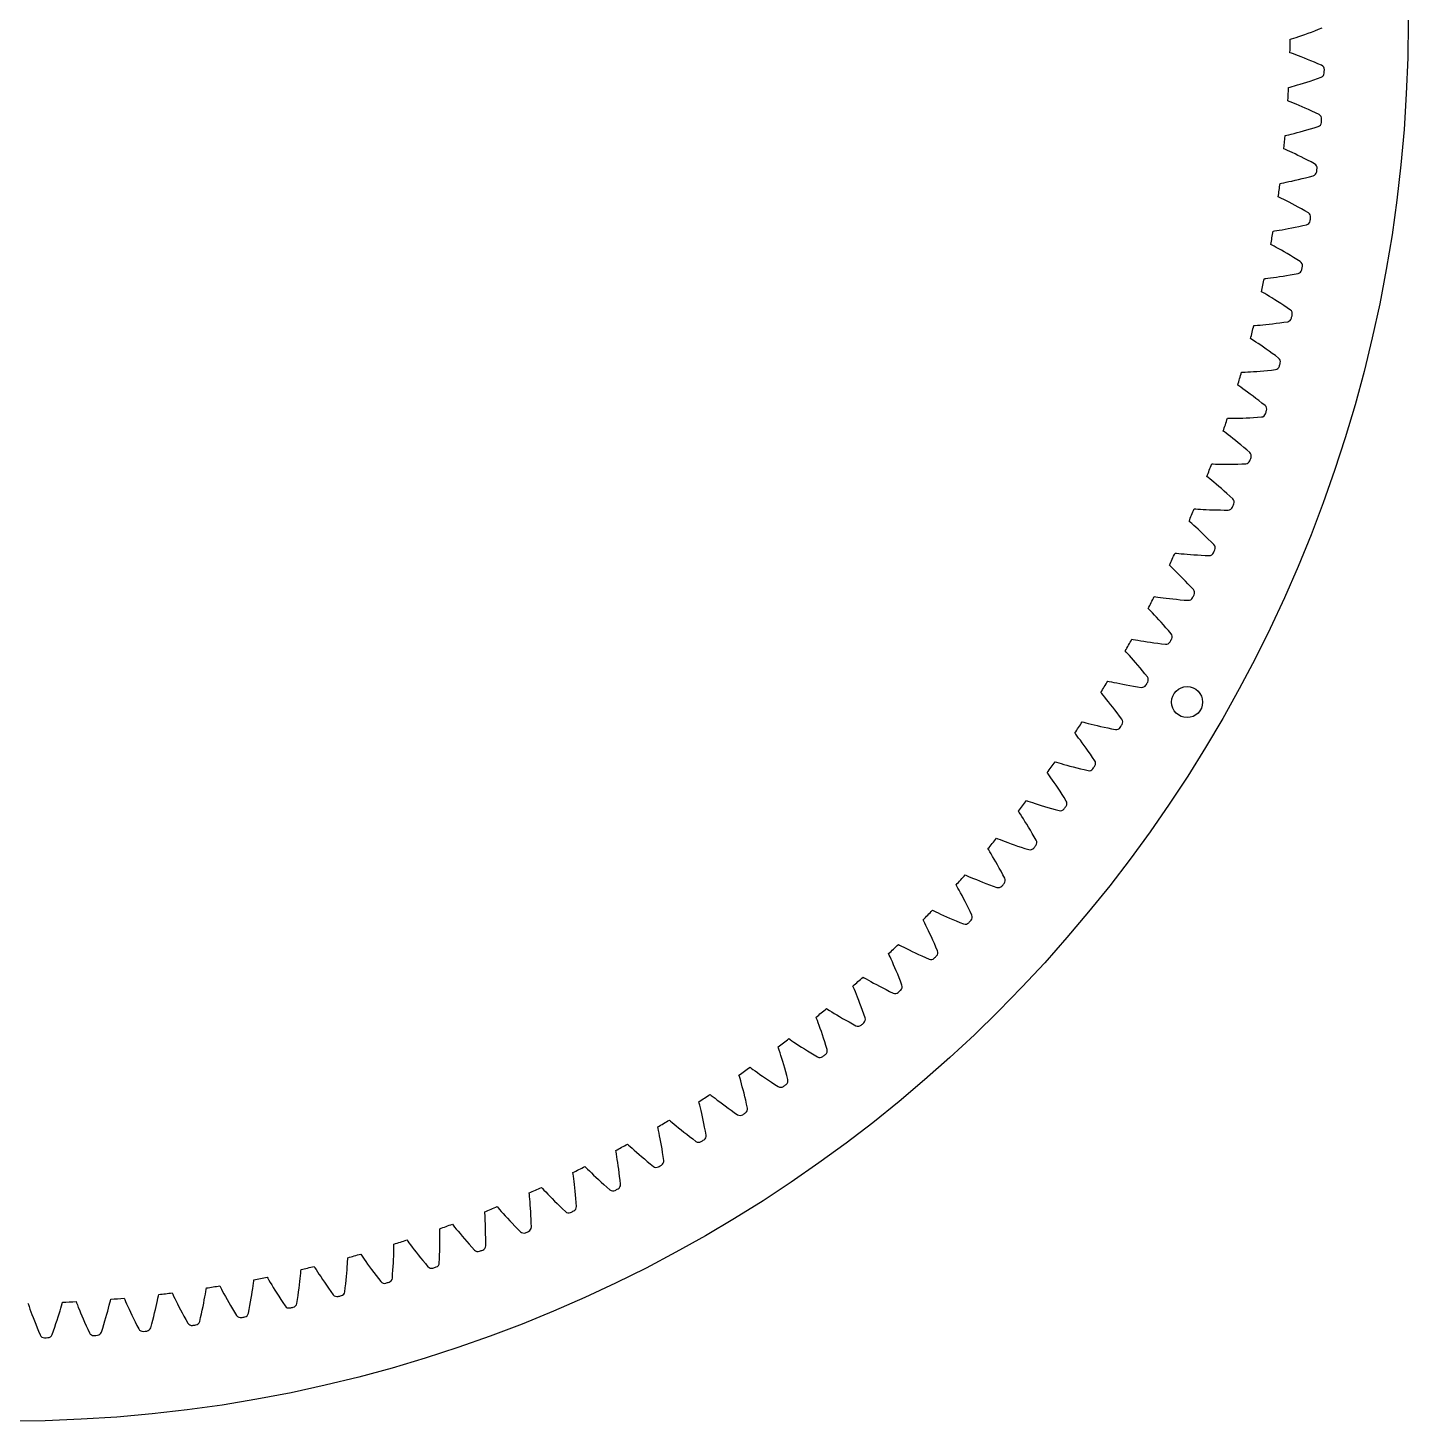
# Model space of a CAD drawing. Header units: millimetres. Extents: x -90 to 90, y -90 to 90.
# Drawn here: x 1.2 to 90.1, y -90.1 to -0.4 of the extents above; entities that cross this region are included whole.
import ezdxf

# ---------------------------------------------------------------- set-up
doc = ezdxf.new("R2010")
doc.units = ezdxf.units.MM

msp = doc.modelspace()

# ---------------------------------------------------------------- linework, layer by layer
at = {"layer": 'fixed_ring'}
for p, q in [((83.048552, -0.939374), (83.235653, -0.876062)), ((83.235653, -0.876062), (83.434353, -0.807198)), ((83.434353, -0.807198), (83.643232, -0.73302)), ((83.643232, -0.73302), (83.861226, -0.65368)), ((83.861226, -0.65368), (84.0875, -0.569271)), ((84.0875, -0.569271), (84.321377, -0.479852)), ((84.321377, -0.479852), (84.562292, -0.386147)), ((82.492417, -1.118576), (82.584161, -1.089955)), ((82.584161, -1.089955), (82.718307, -1.047431)), ((82.718307, -1.047431), (82.875057, -0.996735)), ((82.875057, -0.996735), (83.048552, -0.939374)), ((82.566715, -2.017219), (82.476112, -1.985167)), ((82.699167, -2.064759), (82.566715, -2.017219)), ((82.853899, -2.121315), (82.699167, -2.064759)), ((83.025113, -2.185161), (82.853899, -2.121315)), ((83.209701, -2.255466), (83.025113, -2.185161)), ((83.405669, -2.331756), (83.209701, -2.255466)), ((83.611611, -2.413738), (83.405669, -2.331756)), ((83.826466, -2.501222), (83.611611, -2.413738)), ((84.049405, -2.594082), (83.826466, -2.501222)), ((84.279753, -2.692235), (84.049405, -2.594082)), ((84.243654, -3.65126), (84.487923, -3.566683)), ((84.516973, -2.794936), (84.279753, -2.692235)), ((82.391962, -4.220735), (82.484718, -4.195586)), ((82.484718, -4.195586), (82.620369, -4.158138)), ((82.620369, -4.158138), (82.778915, -4.113374)), ((82.778915, -4.113374), (82.954444, -4.06258)), ((82.954444, -4.06258), (83.143795, -4.006351)), ((83.143795, -4.006351), (83.344944, -3.945009)), ((83.344944, -3.945009), (83.556465, -3.878741)), ((83.556465, -3.878741), (83.77729, -3.807656)), ((83.77729, -3.807656), (84.006579, -3.731818)), ((84.006579, -3.731818), (84.243654, -3.65126)), ((82.432406, -5.121537), (82.343072, -5.0861)), ((82.562976, -5.174026), (82.432406, -5.121537)), ((82.715471, -5.236362), (82.562976, -5.174026)), ((82.884162, -5.306603), (82.715471, -5.236362)), ((83.065975, -5.383801), (82.884162, -5.306603)), ((83.258935, -5.467409), (83.065975, -5.383801)), ((83.461646, -5.557079), (83.258935, -5.467409)), ((83.673059, -5.652583), (83.461646, -5.557079)), ((83.892347, -5.753764), (83.673059, -5.652583)), ((84.11884, -5.860512), (83.892347, -5.753764)), ((84.352029, -5.972063), (84.11884, -5.860512)), ((82.742924, -7.180035), (82.934256, -7.130968)), ((82.934256, -7.130968), (83.13757, -7.077236)), ((83.13757, -7.077236), (83.351434, -7.018971)), ((83.351434, -7.018971), (83.574776, -6.956243)), ((83.574776, -6.956243), (83.806755, -6.889084)), ((83.806755, -6.889084), (84.046693, -6.8175)), ((84.046693, -6.8175), (84.29397, -6.742172)), ((82.174891, -7.316921), (82.268527, -7.295278)), ((82.268527, -7.295278), (82.405491, -7.262959)), ((82.405491, -7.262959), (82.565608, -7.224191)), ((82.565608, -7.224191), (82.742924, -7.180035)), ((82.181422, -8.218607), (82.093485, -8.179835)), ((82.309925, -8.275969), (82.181422, -8.218607)), ((82.459968, -8.343998), (82.309925, -8.275969)), ((82.625898, -8.420535), (82.459968, -8.343998)), ((82.804678, -8.504517), (82.625898, -8.420535)), ((82.994356, -8.595323), (82.804678, -8.504517)), ((83.193552, -8.692555), (82.994356, -8.595323)), ((83.401222, -8.795944), (83.193552, -8.692555)), ((83.616549, -8.905302), (83.401222, -8.795944)), ((83.838867, -9.020493), (83.616549, -8.905302)), ((84.067694, -9.140737), (83.838867, -9.020493)), ((81.84151, -10.40275), (81.935895, -10.384645)), ((81.935895, -10.384645), (82.073977, -10.357501)), ((82.073977, -10.357501), (82.235439, -10.324782)), ((82.235439, -10.324782), (82.41429, -10.287328)), ((82.41429, -10.287328), (82.607332, -10.245493)), ((82.607332, -10.245493), (82.812524, -10.199446)), ((82.812524, -10.199446), (83.028428, -10.149267)), ((83.028428, -10.149267), (83.253972, -10.094985)), ((83.253972, -10.094985), (83.488313, -10.036598)), ((83.488313, -10.036598), (83.730773, -9.974091)), ((83.730773, -9.974091), (83.980709, -9.908117)), ((81.81412, -11.304044), (81.727704, -11.261991)), ((81.940375, -11.366199), (81.81412, -11.304044)), ((82.087752, -11.439824), (81.940375, -11.366199)), ((82.250685, -11.522548), (82.087752, -11.439824)), ((82.42618, -11.613195), (82.250685, -11.522548)), ((82.612309, -11.711072), (82.42618, -11.613195)), ((82.807706, -11.815728), (82.612309, -11.711072)), ((83.01134, -11.926855), (82.807706, -11.815728)), ((83.222401, -12.044235), (83.01134, -11.926855)), ((83.440229, -12.167708), (83.222401, -12.044235)), ((83.664372, -12.296473), (83.440229, -12.167708)), ((81.487291, -13.459314), (81.626296, -13.437383)), ((81.626296, -13.437383), (81.788875, -13.410761)), ((81.788875, -13.410761), (81.969008, -13.38006)), ((81.969008, -13.38006), (82.163487, -13.345516)), ((82.163487, -13.345516), (82.370266, -13.30722)), ((82.370266, -13.30722), (82.587905, -13.265198)), ((82.587905, -13.265198), (82.815331, -13.219438)), ((82.815331, -13.219438), (83.051702, -13.169908)), ((83.051702, -13.169908), (83.296342, -13.116564)), ((83.296342, -13.116564), (83.548583, -13.060038)), ((81.331019, -14.373481), (81.246246, -14.328208)), ((81.392292, -13.473856), (81.487291, -13.459314)), ((81.454846, -14.440342), (81.331019, -14.373481)), ((81.59935, -14.519457), (81.454846, -14.440342)), ((81.759057, -14.608252), (81.59935, -14.519457)), ((81.931017, -14.705437), (81.759057, -14.608252)), ((82.113333, -14.810245), (81.931017, -14.705437)), ((82.304655, -14.922177), (82.113333, -14.810245)), ((82.503965, -15.040885), (82.304655, -14.922177)), ((82.710462, -15.166121), (82.503965, -15.040885)), ((82.92349, -15.2977), (82.710462, -15.166121)), ((83.142631, -15.434806), (82.92349, -15.2977)), ((80.827872, -16.525891), (80.923351, -16.514932)), ((80.923351, -16.514932), (81.063083, -16.498245)), ((81.063083, -16.498245), (81.226548, -16.477758)), ((81.226548, -16.477758), (81.407709, -16.453854)), ((81.407709, -16.453854), (81.603349, -16.42665)), ((81.603349, -16.42665), (81.811422, -16.396159)), ((81.811422, -16.396159), (82.030488, -16.362353)), ((82.030488, -16.362353), (82.259474, -16.32518)), ((82.259474, -16.32518), (82.497541, -16.284576)), ((82.497541, -16.284576), (82.744014, -16.240473)), ((82.744014, -16.240473), (82.998203, -16.193475)), ((80.732804, -17.422574), (80.649793, -17.374144)), ((80.854028, -17.494046), (80.732804, -17.422574)), ((80.995454, -17.578541), (80.854028, -17.494046)), ((81.151707, -17.673279), (80.995454, -17.578541)), ((81.31989, -17.776864), (81.151707, -17.673279)), ((81.498134, -17.888456), (81.31989, -17.776864)), ((81.685111, -18.007505), (81.498134, -17.888456)), ((81.879815, -18.133627), (81.685111, -18.007505)), ((82.081455, -18.266541), (81.879815, -18.133627)), ((82.289383, -18.40604), (82.081455, -18.266541)), ((82.503211, -18.551292), (82.289383, -18.40604)), ((80.14905, -19.554535), (80.244873, -19.547176)), ((80.244873, -19.547176), (80.385134, -19.535756)), ((80.385134, -19.535756), (80.549254, -19.521432)), ((80.549254, -19.521432), (80.731185, -19.50436)), ((80.731185, -19.50436), (80.927711, -19.484534)), ((80.927711, -19.484534), (81.136783, -19.461892)), ((81.136783, -19.461892), (81.356966, -19.43635)), ((81.356966, -19.43635), (81.587188, -19.407816)), ((81.587188, -19.407816), (81.826614, -19.376196)), ((81.826614, -19.376196), (82.074572, -19.341395)), ((82.074572, -19.341395), (82.330348, -19.303991)), ((80.02032, -20.447008), (79.939189, -20.39549)), ((80.13877, -20.522989), (80.02032, -20.447008)), ((80.276917, -20.612744), (80.13877, -20.522989)), ((80.429496, -20.713293), (80.276917, -20.612744)), ((80.593664, -20.82313), (80.429496, -20.713293)), ((80.767585, -20.941348), (80.593664, -20.82313)), ((80.94995, -21.067346), (80.767585, -20.941348)), ((81.139773, -21.200702), (80.94995, -21.067346)), ((81.33627, -21.341107), (81.139773, -21.200702)), ((81.538804, -21.488328), (81.33627, -21.341107)), ((81.747018, -21.64152), (81.538804, -21.488328)), ((81.03987, -22.44039), (81.288962, -22.414941)), ((81.288962, -22.414941), (81.545964, -22.387185)), ((79.356785, -22.555502), (79.452817, -22.551752)), ((79.452817, -22.551752), (79.593408, -22.545617)), ((79.593408, -22.545617), (79.757951, -22.537476)), ((79.757951, -22.537476), (79.940396, -22.52726)), ((79.940396, -22.52726), (80.137528, -22.51484)), ((80.137528, -22.51484), (80.347304, -22.500078)), ((80.347304, -22.500078), (80.568292, -22.482836)), ((80.568292, -22.482836), (80.799424, -22.462982)), ((80.799424, -22.462982), (81.03987, -22.44039)), ((79.194576, -23.442501), (79.115441, -23.387968)), ((79.310084, -23.522883), (79.194576, -23.442501)), ((79.444757, -23.617771), (79.310084, -23.522883)), ((79.593446, -23.723989), (79.444757, -23.617771)), ((79.753367, -23.839923), (79.593446, -23.723989)), ((79.922717, -23.9646), (79.753367, -23.839923)), ((80.100215, -24.097368), (79.922717, -23.9646)), ((80.284887, -24.23777), (80.100215, -24.097368)), ((80.475964, -24.385467), (80.284887, -24.23777)), ((80.672817, -24.540202), (80.475964, -24.385467)), ((80.87512, -24.701118), (80.672817, -24.540202)), ((78.4522, -25.524544), (78.548305, -25.524409)), ((78.548305, -25.524409), (78.689027, -25.523567)), ((78.689027, -25.523567), (78.85376, -25.521621)), ((78.85376, -25.521621), (79.03646, -25.518274)), ((79.03646, -25.518274), (79.23392, -25.513278)), ((79.23392, -25.513278), (79.444103, -25.506417)), ((79.444103, -25.506417), (79.665582, -25.4975)), ((79.665582, -25.4975), (79.897298, -25.486355)), ((79.897298, -25.486355), (80.138424, -25.472823)), ((80.138424, -25.472823), (80.388296, -25.456761)), ((80.388296, -25.456761), (80.646161, -25.438692)), ((78.256741, -26.404814), (78.179713, -26.347343)), ((78.369144, -26.489484), (78.256741, -26.404814)), ((78.500153, -26.589371), (78.369144, -26.489484)), ((78.644741, -26.701106), (78.500153, -26.589371)), ((78.800187, -26.822974), (78.644741, -26.701106)), ((78.964728, -26.953932), (78.800187, -26.822974)), ((79.137106, -27.093283), (78.964728, -26.953932)), ((79.316366, -27.240532), (79.137106, -27.093283)), ((79.501752, -27.395312), (79.316366, -27.240532)), ((79.692646, -27.557342), (79.501752, -27.395312)), ((79.888753, -27.725754), (79.692646, -27.557342)), ((77.436574, -28.457459), (77.532616, -28.460939)), ((77.532616, -28.460939), (77.673271, -28.465391)), ((77.673271, -28.465391), (77.83796, -28.469643)), ((77.83796, -28.469643), (78.020657, -28.473171)), ((78.020657, -28.473171), (78.218165, -28.475606)), ((78.218165, -28.475606), (78.428457, -28.476656)), ((78.428457, -28.476656), (78.650115, -28.476076)), ((78.650115, -28.476076), (78.882086, -28.473654)), ((78.882086, -28.473654), (79.12355, -28.469202)), ((79.12355, -28.469202), (79.37385, -28.462551)), ((79.37385, -28.462551), (79.632212, -28.454194)), ((77.208142, -29.329754), (77.133331, -29.269426)), ((77.317281, -29.418592), (77.208142, -29.329754)), ((77.44444, -29.523336), (77.317281, -29.418592)), ((77.584723, -29.640431), (77.44444, -29.523336)), ((77.735475, -29.76806), (77.584723, -29.640431)), ((77.894974, -29.905114), (77.735475, -29.76806)), ((78.061988, -30.050851), (77.894974, -29.905114)), ((78.235582, -30.204738), (78.061988, -30.050851)), ((78.415015, -30.366382), (78.235582, -30.204738)), ((78.599678, -30.535478), (78.415015, -30.366382)), ((76.311346, -31.350096), (76.407189, -31.357186)), ((76.407189, -31.357186), (76.547577, -31.366925)), ((76.547577, -31.366925), (76.711989, -31.377369)), ((76.711989, -31.377369), (76.894424, -31.387766)), ((76.894424, -31.387766), (77.091701, -31.397629)), ((78.789313, -30.711147), (78.599678, -30.535478)), ((76.050264, -32.213181), (75.977775, -32.150081)), ((76.155984, -32.306062), (76.050264, -32.213181)), ((77.091701, -31.397629), (77.301804, -31.406588)), ((77.301804, -31.406588), (77.523328, -31.414347)), ((77.523328, -31.414347), (77.755226, -31.420652)), ((77.755226, -31.420652), (77.996686, -31.425286)), ((77.996686, -31.425286), (78.247059, -31.428054)), ((78.247059, -31.428054), (78.505553, -31.429422)), ((76.279113, -32.415514), (76.155984, -32.306062)), ((76.414892, -32.537803), (76.279113, -32.415514)), ((76.560737, -32.671012), (76.414892, -32.537803)), ((76.714967, -32.813969), (76.560737, -32.671012)), ((76.876381, -32.965885), (76.714967, -32.813969)), ((77.044064, -33.126193), (76.876381, -32.965885)), ((77.21729, -33.294472), (77.044064, -33.126193)), ((77.395462, -33.470394), (77.21729, -33.294472)), ((77.578354, -33.653072), (77.395462, -33.470394)), ((75.078107, -34.19836), (75.173616, -34.20905)), ((75.173616, -34.20905), (75.313538, -34.224063)), ((75.313538, -34.224063), (75.477441, -34.240684)), ((75.477441, -34.240684), (75.659356, -34.257936)), ((75.659356, -34.257936), (75.856122, -34.275213)), ((75.856122, -34.275213), (76.06574, -34.292069)), ((76.06574, -34.292069), (76.286815, -34.308154)), ((76.286815, -34.308154), (76.518311, -34.323178)), ((76.518311, -34.323178), (76.759427, -34.336891)), ((76.759427, -34.336891), (77.009518, -34.349075)), ((77.009518, -34.349075), (77.267777, -34.360165)), ((74.784745, -35.051013), (74.714681, -34.985232)), ((74.886897, -35.147805), (74.784745, -35.051013)), ((75.005821, -35.261812), (74.886897, -35.147805)), ((75.136905, -35.389121), (75.005821, -35.261812)), ((75.277636, -35.527722), (75.136905, -35.389121)), ((75.426379, -35.67638), (75.277636, -35.527722)), ((75.581965, -35.834259), (75.426379, -35.67638)), ((75.743499, -36.000761), (75.581965, -35.834259)), ((75.910273, -36.175437), (75.743499, -36.000761)), ((76.081702, -36.357937), (75.910273, -36.175437)), ((76.257593, -36.547365), (76.081702, -36.357937)), ((73.738604, -36.99822), (73.833643, -37.012496)), ((73.833643, -37.012496), (73.972901, -37.032761)), ((73.972901, -37.032761), (74.136064, -37.055535)), ((74.136064, -37.055535), (74.3172, -37.079618)), ((74.3172, -37.079618), (74.513177, -37.104283)), ((74.513177, -37.104283), (74.722013, -37.129012)), ((74.722013, -37.129012), (74.942326, -37.153402)), ((74.942326, -37.153402), (75.173094, -37.177123)), ((75.173094, -37.177123), (75.413523, -37.199896)), ((75.413523, -37.199896), (75.662979, -37.221479)), ((75.662979, -37.221479), (75.920638, -37.242275)), ((73.413377, -37.839235), (73.345837, -37.770865)), ((73.511815, -37.939801), (73.413377, -37.839235)), ((73.626367, -38.0582), (73.511815, -37.939801)), ((73.752569, -38.19035), (73.626367, -38.0582)), ((73.887987, -38.334147), (73.752569, -38.19035)), ((74.031034, -38.488294), (73.887987, -38.334147)), ((74.180571, -38.651914), (74.031034, -38.488294)), ((74.335728, -38.824375), (74.180571, -38.651914)), ((74.495813, -39.0052), (74.335728, -38.824375)), ((74.660256, -39.194019), (74.495813, -39.0052)), ((74.828897, -39.389929), (74.660256, -39.194019)), ((72.294732, -39.745713), (72.389167, -39.763554)), ((72.389167, -39.763554), (72.527564, -39.789043)), ((72.527564, -39.789043), (72.689754, -39.817938)), ((72.689754, -39.817938), (72.869857, -39.848818)), ((72.869857, -39.848818), (73.064768, -39.880837)), ((73.064768, -39.880837), (73.272525, -39.913404)), ((73.272525, -39.913404), (73.491765, -39.946063)), ((73.491765, -39.946063), (73.721477, -39.978448)), ((73.721477, -39.978448), (73.96088, -40.010249)), ((73.96088, -40.010249), (74.209347, -40.041199)), ((74.209347, -40.041199), (74.466042, -40.071672)), ((71.938101, -40.5739), (71.87318, -40.503038)), ((72.032686, -40.678097), (71.938101, -40.5739)), ((72.142704, -40.800722), (72.032686, -40.678097)), ((72.263846, -40.937525), (72.142704, -40.800722)), ((72.393759, -41.086314), (72.263846, -40.937525)), ((72.530906, -41.245733), (72.393759, -41.086314)), ((72.674182, -41.414862), (72.530906, -41.245733)), ((72.822742, -41.593037), (72.674182, -41.414862)), ((72.975912, -41.779755), (72.822742, -41.593037)), ((73.133136, -41.974626), (72.975912, -41.779755)), ((73.294289, -42.176741), (73.133136, -41.974626)), ((70.748535, -42.436951), (70.842232, -42.458331)), ((70.842232, -42.458331), (70.979573, -42.489008)), ((70.979573, -42.489008), (71.140561, -42.523983)), ((71.140561, -42.523983), (71.319375, -42.561616)), ((71.319375, -42.561616), (71.512943, -42.600944)), ((71.512943, -42.600944), (71.719328, -42.641303)), ((71.719328, -42.641303), (71.937185, -42.682186)), ((71.937185, -42.682186), (72.165516, -42.723188)), ((72.165516, -42.723188), (72.403553, -42.763971)), ((72.403553, -42.763971), (72.650681, -42.804246)), ((72.650681, -42.804246), (72.906047, -42.844353)), ((70.361004, -43.251137), (70.298794, -43.177883)), ((70.451603, -43.358818), (70.361004, -43.251137)), ((70.55693, -43.485494), (70.451603, -43.358818)), ((70.67284, -43.626758), (70.55693, -43.485494)), ((70.797065, -43.780327), (70.67284, -43.626758)), ((70.928118, -43.944792), (70.797065, -43.780327)), ((71.064932, -44.119191), (70.928118, -43.944792)), ((71.206685, -44.302828), (71.064932, -44.119191)), ((71.352723, -44.495176), (71.206685, -44.302828)), ((71.502505, -44.695823), (71.352723, -44.495176)), ((71.655942, -44.903857), (71.502505, -44.695823)), ((69.102201, -45.068124), (69.195028, -45.093013)), ((69.195028, -45.093013), (69.331117, -45.128834)), ((69.331117, -45.128834), (69.490676, -45.169841)), ((69.490676, -45.169841), (69.667948, -45.214173)), ((69.667948, -45.214173), (69.8599, -45.260754)), ((69.8599, -45.260754), (70.064621, -45.308847)), ((70.064621, -45.308847), (70.280785, -45.357896)), ((70.280785, -45.357896), (70.507413, -45.407458)), ((70.507413, -45.407458), (70.743747, -45.457166)), ((70.743747, -45.457166), (70.989185, -45.506708)), ((70.989185, -45.506708), (71.242862, -45.556393)), ((68.684319, -45.867157), (68.624909, -45.791614)), ((68.770803, -45.97817), (68.684319, -45.867157)), ((68.871291, -46.108718), (68.770803, -45.97817)), ((68.981806, -46.254241), (68.871291, -46.108718)), ((69.100166, -46.412375), (68.981806, -46.254241)), ((69.22494, -46.581653), (69.100166, -46.412375)), ((69.355096, -46.761075), (69.22494, -46.581653)), ((69.489842, -46.949914), (69.355096, -46.761075)), ((69.628541, -47.147619), (69.489842, -46.949914)), ((69.770671, -47.353758), (69.628541, -47.147619)), ((69.916173, -47.567416), (69.770671, -47.353758)), ((66.910419, -48.418257), (66.853892, -48.340533)), ((66.992666, -48.532444), (66.910419, -48.418257)), ((67.358061, -47.635508), (67.449886, -47.663871)), ((67.449886, -47.663871), (67.584531, -47.704786)), ((67.584531, -47.704786), (67.742435, -47.751765)), ((67.742435, -47.751765), (67.917914, -47.802734)), ((67.917914, -47.802734), (68.107978, -47.856503)), ((68.107978, -47.856503), (68.310745, -47.912262)), ((68.310745, -47.912262), (68.524911, -47.969408)), ((68.524911, -47.969408), (68.749514, -48.027459)), ((68.749514, -48.027459), (68.983811, -48.086022)), ((68.983811, -48.086022), (69.227212, -48.144761)), ((69.227212, -48.144761), (69.478841, -48.203952)), ((67.088172, -48.66668), (66.992666, -48.532444)), ((67.193135, -48.816257), (67.088172, -48.66668)), ((67.305463, -48.978731), (67.193135, -48.816257)), ((67.423782, -49.152583), (67.305463, -48.978731)), ((67.547097, -49.336774), (67.423782, -49.152583)), ((65.518583, -50.135469), (65.609276, -50.167266)), ((65.609276, -50.167266), (65.742287, -50.213217)), ((65.742287, -50.213217), (65.898312, -50.266103)), ((67.674644, -49.530547), (67.547097, -49.336774)), ((67.805808, -49.733329), (67.674644, -49.530547)), ((67.940083, -49.944669), (67.805808, -49.733329)), ((68.077446, -50.163649), (67.940083, -49.944669)), ((65.041814, -50.900826), (64.988251, -50.821031)), ((65.119709, -51.018026), (65.041814, -50.900826)), ((65.210098, -51.15576), (65.119709, -51.018026)), ((65.898312, -50.266103), (66.071749, -50.323636)), ((66.071749, -50.323636), (66.259656, -50.384516)), ((66.259656, -50.384516), (66.460183, -50.447863)), ((66.460183, -50.447863), (66.672048, -50.513024)), ((66.672048, -50.513024), (66.894308, -50.579482)), ((66.894308, -50.579482), (67.126237, -50.646817)), ((67.126237, -50.646817), (67.367256, -50.71467)), ((67.367256, -50.71467), (67.61648, -50.783284)), ((65.30936, -51.309179), (65.210098, -51.15576)), ((65.415497, -51.475764), (65.30936, -51.309179)), ((65.527193, -51.653943), (65.415497, -51.475764)), ((65.643492, -51.842641), (65.527193, -51.653943)), ((65.76366, -52.041076), (65.643492, -51.842641)), ((63.586371, -52.564469), (63.675803, -52.599655)), ((63.675803, -52.599655), (63.806992, -52.650577)), ((63.806992, -52.650577), (63.960917, -52.709294)), ((63.960917, -52.709294), (64.132068, -52.77331)), ((64.132068, -52.77331), (64.317552, -52.841215)), ((64.317552, -52.841215), (64.515553, -52.91206)), ((64.515553, -52.91206), (64.724818, -52.985144)), ((65.887104, -52.248648), (65.76366, -52.041076)), ((66.013334, -52.464889), (65.887104, -52.248648)), ((66.142363, -52.68888), (66.013334, -52.464889)), ((63.081151, -53.311351), (63.030627, -53.229598)), ((63.154581, -53.431398), (63.081151, -53.311351)), ((63.239726, -53.572434), (63.154581, -53.431398)), ((63.333146, -53.729479), (63.239726, -53.572434)), ((63.432942, -53.899938), (63.333146, -53.729479)), ((64.724818, -52.985144), (64.944421, -53.059916)), ((64.944421, -53.059916), (65.173653, -53.135927)), ((65.173653, -53.135927), (65.411949, -53.212798)), ((65.411949, -53.212798), (65.658416, -53.290738)), ((63.537857, -54.082192), (63.432942, -53.899938)), ((63.646976, -54.275132), (63.537857, -54.082192)), ((63.759595, -54.477946), (63.646976, -54.275132)), ((63.875144, -54.690015), (63.759595, -54.477946)), ((63.993151, -54.91085), (63.875144, -54.690015)), ((61.031203, -55.646419), (60.98379, -55.562824)), ((61.564159, -54.91907), (61.652205, -54.957596)), ((61.652205, -54.957596), (61.781386, -55.013415)), ((61.781386, -55.013415), (61.932993, -55.077881)), ((61.932993, -55.077881), (62.101614, -55.14829)), ((62.101614, -55.14829), (62.284413, -55.223124)), ((62.284413, -55.223124), (62.47961, -55.301367)), ((62.47961, -55.301367), (62.685977, -55.38227)), ((62.685977, -55.38227), (62.902612, -55.46525)), ((62.902612, -55.46525), (63.128822, -55.549829)), ((63.128822, -55.549829), (63.364058, -55.635609)), ((64.113663, -55.139537), (63.993151, -54.91085)), ((61.100066, -55.769144), (61.031203, -55.646419)), ((61.179845, -55.913283), (61.100066, -55.769144)), ((61.267292, -56.07373), (61.179845, -55.913283)), ((61.360606, -56.247822), (61.267292, -56.07373)), ((61.458591, -56.433894), (61.360606, -56.247822)), ((61.560375, -56.630802), (61.458591, -56.433894)), ((63.364058, -55.635609), (63.607419, -55.722765)), ((59.45481, -57.19594), (59.541345, -57.237749)), ((59.541345, -57.237749), (59.668334, -57.298389)), ((59.668334, -57.298389), (59.817409, -57.368511)), ((59.817409, -57.368511), (59.983263, -57.445213)), ((61.665285, -56.837708), (61.560375, -56.630802)), ((61.772776, -57.053974), (61.665285, -56.837708)), ((61.882392, -57.279092), (61.772776, -57.053974)), ((61.994217, -57.51215), (61.882392, -57.279092)), ((58.894872, -57.902727), (58.850637, -57.817407)), ((58.95907, -58.027955), (58.894872, -57.902727)), ((59.033371, -58.174992), (58.95907, -58.027955)), ((59.114721, -58.338616), (59.033371, -58.174992)), ((59.983263, -57.445213), (60.163117, -57.52687)), ((60.163117, -57.52687), (60.355233, -57.6124)), ((60.355233, -57.6124), (60.558411, -57.701009)), ((60.558411, -57.701009), (60.771771, -57.792078)), ((60.771771, -57.792078), (60.99464, -57.885107)), ((60.99464, -57.885107), (61.226483, -57.979674)), ((61.226483, -57.979674), (61.466393, -58.075923)), ((59.20142, -58.516095), (59.114721, -58.338616)), ((59.292336, -58.70572), (59.20142, -58.516095)), ((59.386642, -58.906318), (59.292336, -58.70572)), ((59.483695, -59.117024), (59.386642, -58.906318)), ((59.582975, -59.337179), (59.483695, -59.117024)), ((56.675182, -60.077079), (56.634188, -59.990156)), ((56.734624, -60.204634), (56.675182, -60.077079)), ((57.26131, -59.391854), (57.34621, -59.43689)), ((57.34621, -59.43689), (57.470829, -59.502263)), ((57.470829, -59.502263), (57.617161, -59.577943)), ((57.617161, -59.577943), (57.780012, -59.660829)), ((57.780012, -59.660829), (57.956668, -59.749194)), ((57.956668, -59.749194), (58.14543, -59.841889)), ((58.14543, -59.841889), (58.345131, -59.938078)), ((58.345131, -59.938078), (58.554915, -60.037109)), ((58.554915, -60.037109), (58.774127, -60.138454)), ((59.684046, -59.566261), (59.582975, -59.337179)), ((59.787025, -59.803361), (59.684046, -59.566261)), ((56.803342, -60.354362), (56.734624, -60.204634)), ((56.87848, -60.52093), (56.803342, -60.354362)), ((56.958441, -60.701544), (56.87848, -60.52093)), ((57.042161, -60.894455), (56.958441, -60.701544)), ((57.128854, -61.098458), (57.042161, -60.894455)), ((58.774127, -60.138454), (59.002249, -60.241676)), ((59.002249, -60.241676), (59.238369, -60.346881)), ((54.986763, -61.503707), (55.069909, -61.551903)), ((55.069909, -61.551903), (55.19198, -61.621918)), ((55.19198, -61.621918), (55.335362, -61.703049)), ((55.335362, -61.703049), (55.49498, -61.792002)), ((55.49498, -61.792002), (55.668187, -61.886949)), ((55.668187, -61.886949), (55.853329, -61.986679)), ((57.217913, -61.312665), (57.128854, -61.098458)), ((57.308841, -61.536399), (57.217913, -61.312665)), ((57.401224, -61.769121), (57.308841, -61.536399)), ((57.495212, -62.009926), (57.401224, -61.769121)), ((54.375274, -62.166399), (54.337579, -62.077995)), ((54.429877, -62.296099), (54.375274, -62.166399)), ((54.492914, -62.448306), (54.429877, -62.296099)), ((54.561733, -62.617583), (54.492914, -62.448306)), ((54.634844, -62.801077), (54.561733, -62.617583)), ((55.853329, -61.986679), (56.049271, -62.090312)), ((56.049271, -62.090312), (56.255181, -62.197163)), ((56.255181, -62.197163), (56.470426, -62.306683)), ((56.470426, -62.306683), (56.694503, -62.418412)), ((56.694503, -62.418412), (56.926499, -62.532424)), ((52.634388, -63.528507), (52.715662, -63.579797)), ((52.715662, -63.579797), (52.835014, -63.654354)), ((52.835014, -63.654354), (52.975242, -63.740821)), ((54.711248, -62.997001), (54.634844, -62.801077)), ((54.790207, -63.20412), (54.711248, -62.997001)), ((54.871145, -63.421526), (54.790207, -63.20412)), ((54.953593, -63.648522), (54.871145, -63.421526)), ((55.037157, -63.884554), (54.953593, -63.648522)), ((51.998405, -64.16773), (51.964062, -64.07797)), ((52.04809, -64.299392), (51.998405, -64.16773)), ((52.105357, -64.453862), (52.04809, -64.299392)), ((52.16776, -64.625607), (52.105357, -64.453862)), ((52.975242, -63.740821), (53.131402, -63.835715)), ((53.131402, -63.835715), (53.300914, -63.93711)), ((53.300914, -63.93711), (53.482174, -64.043734)), ((53.482174, -64.043734), (53.674079, -64.154663)), ((53.674079, -64.154663), (53.875824, -64.269185)), ((53.875824, -64.269185), (54.086797, -64.386723)), ((54.086797, -64.386723), (54.306513, -64.506802)), ((54.306513, -64.506802), (54.534056, -64.62946)), ((55.12202, -64.128724), (55.037157, -63.884554)), ((50.207515, -65.46339), (50.286802, -65.517701)), ((52.233918, -64.811722), (52.16776, -64.625607)), ((52.302898, -65.010381), (52.233918, -64.811722)), ((52.37401, -65.220324), (52.302898, -65.010381)), ((52.446713, -65.44062), (52.37401, -65.220324)), ((52.520564, -65.670557), (52.446713, -65.44062)), ((49.547938, -66.078238), (49.516995, -65.98725)), ((49.592635, -66.211676), (49.547938, -66.078238)), ((49.644051, -66.368191), (49.592635, -66.211676)), ((49.69995, -66.542162), (49.644051, -66.368191)), ((50.286802, -65.517701), (50.403265, -65.596695)), ((50.403265, -65.596695), (50.540142, -65.688375)), ((50.540142, -65.688375), (50.692621, -65.789076)), ((50.692621, -65.789076), (50.8582, -65.896775)), ((50.8582, -65.896775), (51.03532, -66.010142)), ((51.03532, -66.010142), (51.222917, -66.128211)), ((51.222917, -66.128211), (51.420212, -66.25024)), ((51.420212, -66.25024), (51.626614, -66.375631)), ((51.626614, -66.375631), (51.841658, -66.50389)), ((52.59519, -65.909565), (52.520564, -65.670557)), ((52.670809, -66.156755), (52.59519, -65.909565)), ((49.75906, -66.730633), (49.69995, -66.542162)), ((49.820518, -66.931747), (49.75906, -66.730633)), ((49.883683, -67.144215), (49.820518, -66.931747)), ((49.948049, -67.367091), (49.883683, -67.144215)), ((51.841658, -66.50389), (52.064426, -66.63502)), ((47.027341, -67.89522), (46.999842, -67.803133)), ((47.066987, -68.030245), (47.027341, -67.89522)), ((47.112479, -68.188583), (47.066987, -68.030245)), ((47.709578, -67.305617), (47.786767, -67.362872)), ((47.786767, -67.362872), (47.900176, -67.446191)), ((47.900176, -67.446191), (48.033507, -67.542955)), ((48.033507, -67.542955), (48.182091, -67.64932)), ((48.182091, -67.64932), (48.343501, -67.763171)), ((48.343501, -67.763171), (48.516232, -67.88312)), ((48.516232, -67.88312), (48.699255, -68.008162)), ((48.699255, -68.008162), (48.89182, -68.137526)), ((48.89182, -68.137526), (49.09336, -68.270592)), ((50.013198, -67.599643), (49.948049, -67.367091)), ((50.078782, -67.841289), (50.013198, -67.599643)), ((50.145049, -68.091148), (50.078782, -67.841289)), ((45.144115, -69.052581), (45.219095, -69.112699)), ((47.161795, -68.364534), (47.112479, -68.188583)), ((47.213774, -68.555095), (47.161795, -68.364534)), ((47.267624, -68.758378), (47.213774, -68.555095)), ((47.322752, -68.973072), (47.267624, -68.758378)), ((47.378688, -69.198211), (47.322752, -68.973072)), ((49.09336, -68.270592), (49.303427, -68.406849)), ((49.303427, -68.406849), (49.521105, -68.546265)), ((44.440182, -69.616104), (44.416167, -69.523047)), ((44.474721, -69.752524), (44.440182, -69.616104)), ((44.514225, -69.912462), (44.474721, -69.752524)), ((44.556888, -70.090143), (44.514225, -69.912462)), ((45.219095, -69.112699), (45.32929, -69.200224)), ((45.32929, -69.200224), (45.458887, -69.301935)), ((45.458887, -69.301935), (45.603364, -69.413814)), ((45.603364, -69.413814), (45.760378, -69.533656)), ((45.760378, -69.533656), (45.928475, -69.660017)), ((45.928475, -69.660017), (46.106664, -69.791855)), ((46.106664, -69.791855), (46.294227, -69.928371)), ((46.294227, -69.928371), (46.490619, -70.068924)), ((47.435045, -69.433049), (47.378688, -69.198211)), ((47.491492, -69.676991), (47.435045, -69.433049)), ((47.548314, -69.929165), (47.491492, -69.676991)), ((42.514754, -70.701808), (42.58742, -70.764704)), ((42.58742, -70.764704), (42.694245, -70.856312)), ((42.694245, -70.856312), (42.819924, -70.962826)), ((44.601662, -70.282524), (44.556888, -70.090143)), ((44.647827, -70.487689), (44.601662, -70.282524)), ((44.694841, -70.704305), (44.647827, -70.487689)), ((44.742269, -70.931389), (44.694841, -70.704305)), ((46.490619, -70.068924), (46.695412, -70.212986)), ((46.695412, -70.212986), (46.907692, -70.360491)), ((41.790123, -71.238454), (41.769625, -71.14456)), ((41.819507, -71.376077), (41.790123, -71.238454)), ((41.852967, -71.537387), (41.819507, -71.376077)), ((41.888915, -71.716547), (41.852967, -71.537387)), ((41.926421, -71.910477), (41.888915, -71.716547)), ((42.819924, -70.962826), (42.960091, -71.08006)), ((42.960091, -71.08006), (43.112486, -71.205723)), ((43.112486, -71.205723), (43.275711, -71.338318)), ((43.275711, -71.338318), (43.448815, -71.476765)), ((43.448815, -71.476765), (43.63111, -71.62024)), ((43.63111, -71.62024), (43.822076, -71.76808)), ((44.789752, -71.16818), (44.742269, -70.931389)), ((44.836983, -71.414073), (44.789752, -71.16818)), ((44.884279, -71.668206), (44.836983, -71.414073)), ((39.825219, -72.250965), (39.895468, -72.316549)), ((39.895468, -72.316549), (39.998771, -72.412111)), ((39.998771, -72.412111), (40.120355, -72.523277)), ((40.120355, -72.523277), (40.256013, -72.6457)), ((40.256013, -72.6457), (40.403573, -72.777007)), ((41.964837, -72.117233), (41.926421, -71.910477)), ((42.003669, -72.335464), (41.964837, -72.117233)), ((42.042522, -72.564171), (42.003669, -72.335464)), ((42.081064, -72.802581), (42.042522, -72.564171)), ((43.822076, -71.76808), (44.021306, -71.919744)), ((44.021306, -71.919744), (44.227887, -72.07513)), ((39.080915, -72.759974), (39.063963, -72.665375)), ((39.105101, -72.898605), (39.080915, -72.759974)), ((39.132469, -73.06106), (39.105101, -72.898605)), ((39.161654, -73.241445), (39.132469, -73.06106)), ((39.191838, -73.436648), (39.161654, -73.241445)), ((39.22245, -73.644703), (39.191838, -73.436648)), ((40.403573, -72.777007), (40.561695, -72.915648)), ((40.561695, -72.915648), (40.729469, -73.060508)), ((40.729469, -73.060508), (40.906239, -73.210738)), ((40.906239, -73.210738), (41.091508, -73.365657)), ((41.091508, -73.365657), (41.284892, -73.524707)), ((41.284892, -73.524707), (41.485482, -73.687754)), ((42.119013, -73.050076), (42.081064, -72.802581)), ((42.156716, -73.305809), (42.119013, -73.050076)), ((36.316392, -74.17851), (36.303011, -74.083341)), ((36.335346, -74.317953), (36.316392, -74.17851)), ((36.356585, -74.481322), (36.335346, -74.317953)), ((37.079316, -73.697858), (37.147048, -73.766039)), ((37.147048, -73.766039), (37.246683, -73.865419)), ((37.246683, -73.865419), (37.364, -73.981079)), ((37.364, -73.981079), (37.494957, -74.108519)), ((37.494957, -74.108519), (37.637473, -74.245283)), ((37.637473, -74.245283), (37.790268, -74.389773)), ((37.790268, -74.389773), (37.952475, -74.540842)), ((39.253046, -73.86424), (39.22245, -73.644703)), ((39.283268, -74.094247), (39.253046, -73.86424)), ((39.312815, -74.333937), (39.283268, -74.094247)), ((39.341428, -74.582685), (39.312815, -74.333937)), ((34.280931, -75.040441), (34.34605, -75.111121)), ((34.34605, -75.111121), (34.441877, -75.214178)), ((34.441877, -75.214178), (34.55476, -75.33417)), ((34.55476, -75.33417), (34.680831, -75.466445)), ((36.378963, -74.662677), (36.356585, -74.481322)), ((36.401784, -74.858878), (36.378963, -74.662677)), ((36.424547, -75.067937), (36.401784, -74.858878)), ((36.446864, -75.28847), (36.424547, -75.067937)), ((36.468413, -75.51945), (36.446864, -75.28847)), ((37.952475, -74.540842), (38.123468, -74.697615)), ((38.123468, -74.697615), (38.302779, -74.859393)), ((38.302779, -74.859393), (38.490044, -75.025605)), ((38.490044, -75.025605), (38.684359, -75.196082)), ((39.369485, -74.839655), (39.341428, -74.582685)), ((33.500467, -75.492055), (33.490675, -75.39645)), ((33.514163, -75.632112), (33.500467, -75.492055)), ((33.529241, -75.796165), (33.514163, -75.632112)), ((33.544782, -75.978233), (33.529241, -75.796165)), ((33.560207, -76.175153), (33.544782, -75.978233)), ((33.57509, -76.38492), (33.560207, -76.175153)), ((34.680831, -75.466445), (34.818102, -75.608473)), ((34.818102, -75.608473), (34.965354, -75.758609)), ((34.965354, -75.758609), (35.121763, -75.915672)), ((35.121763, -75.915672), (35.286739, -76.078766)), ((35.286739, -76.078766), (35.459838, -76.247175)), ((36.488924, -75.760083), (36.468413, -75.51945)), ((36.508159, -76.009731), (36.488924, -75.760083)), ((36.526531, -76.267574), (36.508159, -76.009731)), ((30.637126, -76.698749), (30.630938, -76.602844)), ((30.645544, -76.839223), (30.637126, -76.698749)), ((30.654441, -77.003726), (30.645544, -76.839223)), ((30.663122, -77.186251), (30.654441, -77.003726)), ((31.434025, -76.276812), (31.49644, -76.349892)), ((31.49644, -76.349892), (31.588322, -76.45648)), ((31.588322, -76.45648), (31.696612, -76.580633)), ((31.696612, -76.580633), (31.817618, -76.717557)), ((31.817618, -76.717557), (31.94945, -76.864648)), ((31.94945, -76.864648), (32.09095, -77.020216)), ((32.09095, -77.020216), (32.241341, -77.183052)), ((33.589096, -76.606137), (33.57509, -76.38492)), ((33.601942, -76.837764), (33.589096, -76.606137)), ((33.613386, -77.078998), (33.601942, -76.837764)), ((33.623217, -77.329193), (33.613386, -77.078998)), ((35.459838, -76.247175), (35.640717, -76.420312)), ((35.640717, -76.420312), (35.828482, -76.597978)), ((27.730422, -77.796885), (27.727845, -77.700815)), ((27.73355, -77.937576), (27.730422, -77.796885)), ((27.736253, -78.102297), (27.73355, -77.937576)), ((28.542628, -77.405222), (28.60225, -77.480597)), ((28.60225, -77.480597), (28.690058, -77.590567)), ((28.690058, -77.590567), (28.793601, -77.718705)), ((28.793601, -77.718705), (28.909371, -77.860084)), ((28.909371, -77.860084), (29.035576, -78.01203)), ((29.035576, -78.01203), (29.171125, -78.17281)), ((30.671129, -77.383611), (30.663122, -77.186251)), ((30.678112, -77.59379), (30.671129, -77.383611)), ((30.683786, -77.815376), (30.678112, -77.59379)), ((30.68791, -78.047323), (30.683786, -77.815376)), ((32.241341, -77.183052), (32.400065, -77.352235)), ((32.400065, -77.352235), (32.566706, -77.527036)), ((32.566706, -77.527036), (32.740945, -77.706855)), ((32.740945, -77.706855), (32.921895, -77.891458)), ((33.631877, -77.587545), (33.623217, -77.329193)), ((24.778807, -79.090324), (24.782302, -78.925617)), ((24.782302, -78.925617), (24.784468, -78.784908)), ((24.784468, -78.784908), (24.785507, -78.688809)), ((25.610832, -78.424073), (25.667576, -78.501638)), ((25.667576, -78.501638), (25.751186, -78.614833)), ((25.751186, -78.614833), (25.849836, -78.746775)), ((25.849836, -78.746775), (25.960206, -78.892408)), ((25.960206, -78.892408), (26.080606, -79.048994)), ((27.730443, -79.146415), (27.735047, -78.914477)), ((27.735047, -78.914477), (27.737711, -78.692834)), ((27.738062, -78.285019), (27.736253, -78.102297)), ((27.737711, -78.692834), (27.738639, -78.482542)), ((27.738639, -78.482542), (27.738062, -78.285019)), ((29.171125, -78.17281), (29.315284, -78.341188)), ((29.315284, -78.341188), (29.467532, -78.516222)), ((29.467532, -78.516222), (29.62748, -78.697167)), ((29.62748, -78.697167), (29.794832, -78.883413)), ((29.794832, -78.883413), (29.96871, -79.074691)), ((30.690273, -78.288817), (30.68791, -78.047323)), ((30.689622, -78.7977), (30.690686, -78.539205)), ((30.690686, -78.539205), (30.690273, -78.288817)), ((21.78629, -79.966407), (21.795978, -79.801948)), ((21.795978, -79.801948), (21.803435, -79.66142)), ((21.803435, -79.66142), (21.808088, -79.565428)), ((22.642787, -79.331924), (22.696573, -79.411569)), ((22.696573, -79.411569), (22.775866, -79.527828)), ((22.775866, -79.527828), (22.869483, -79.663388)), ((22.869483, -79.663388), (22.974297, -79.813069)), ((22.974297, -79.813069), (23.088722, -79.974073)), ((24.747052, -79.901883), (24.758052, -79.680497)), ((24.758052, -79.680497), (24.766889, -79.470389)), ((24.766889, -79.470389), (24.773742, -79.272984)), ((24.773742, -79.272984), (24.778807, -79.090324)), ((26.080606, -79.048994), (26.210011, -79.214759)), ((26.210011, -79.214759), (26.347735, -79.38844)), ((26.347735, -79.38844), (26.493291, -79.569077)), ((26.493291, -79.569077), (26.64632, -79.755911)), ((26.64632, -79.755911), (26.806548, -79.94832)), ((27.703928, -79.896325), (27.714715, -79.638053)), ((27.714715, -79.638053), (27.72372, -79.387827)), ((27.72372, -79.387827), (27.730443, -79.146415)), ((18.744154, -80.911069), (18.762936, -80.729306)), ((18.762936, -80.729306), (18.778804, -80.565328)), ((18.778804, -80.565328), (18.791542, -80.42518)), ((18.791542, -80.42518), (18.799802, -80.329431)), ((19.642693, -80.12749), (19.693446, -80.209101)), ((19.693446, -80.209101), (19.768309, -80.328261)), ((19.768309, -80.328261), (19.856761, -80.467246)), ((19.856761, -80.467246), (19.95587, -80.620764)), ((19.95587, -80.620764), (20.064159, -80.785958)), ((21.72403, -80.776197), (21.74335, -80.555382)), ((21.74335, -80.555382), (21.760084, -80.345754)), ((21.760084, -80.345754), (21.774358, -80.148747)), ((21.774358, -80.148747), (21.78629, -79.966407)), ((23.088722, -79.974073), (23.2118, -80.144589)), ((23.2118, -80.144589), (23.342893, -80.323327)), ((23.342893, -80.323327), (23.481552, -80.509311)), ((23.481552, -80.509311), (23.627445, -80.701769)), ((23.627445, -80.701769), (23.780322, -80.900069)), ((24.679023, -80.881865), (24.699517, -80.624182)), ((24.699517, -80.624182), (24.717928, -80.374472)), ((24.717928, -80.374472), (24.733727, -80.133484)), ((24.733727, -80.133484), (24.747052, -79.901883)), ((26.806548, -79.94832), (26.973108, -80.146003)), ((12.669025, -81.749075), (12.692263, -81.610282)), ((12.692263, -81.610282), (12.707698, -81.515424)), ((13.563386, -81.37742), (13.60786, -81.462616)), ((13.60786, -81.462616), (13.673553, -81.587067)), ((13.673553, -81.587067), (13.751306, -81.732308)), ((15.658376, -81.754246), (15.68742, -81.55887)), ((15.68742, -81.55887), (15.713026, -81.377942)), ((15.713026, -81.377942), (15.73505, -81.214677)), ((15.73505, -81.214677), (15.753051, -81.075108)), ((15.753051, -81.075108), (15.764907, -80.979736)), ((16.614798, -80.809644), (16.662445, -80.893106)), ((16.662445, -80.893106), (16.732773, -81.014997)), ((16.732773, -81.014997), (16.815934, -81.157211)), ((16.815934, -81.157211), (16.909199, -81.314349)), ((16.909199, -81.314349), (17.011197, -81.483499)), ((17.011197, -81.483499), (17.121108, -81.662785)), ((18.639562, -81.766125), (18.67026, -81.536182)), ((18.67026, -81.536182), (18.697872, -81.316249)), ((18.697872, -81.316249), (18.72248, -81.107399)), ((18.72248, -81.107399), (18.744154, -80.911069)), ((20.064159, -80.785958), (20.180736, -80.960982)), ((20.180736, -80.960982), (20.305013, -81.144525)), ((20.305013, -81.144525), (20.436577, -81.335594)), ((20.436577, -81.335594), (20.575128, -81.533403)), ((20.575128, -81.533403), (20.720438, -81.737313)), ((21.619187, -81.752927), (21.64936, -81.496197)), ((21.64936, -81.496197), (21.677151, -81.247356)), ((21.677151, -81.247356), (21.702003, -81.007133)), ((21.702003, -81.007133), (21.72403, -80.776197)), ((23.780322, -80.900069), (23.939328, -81.103877)), ((1.209323, -82.491136), (1.240521, -82.582037)), ((3.380841, -82.655825), (3.419563, -82.520532)), ((3.419563, -82.520532), (3.445584, -82.428017)), ((4.311371, -82.387269), (4.345966, -82.476932)), ((4.345966, -82.476932), (4.397224, -82.607989)), ((6.447273, -82.629905), (6.487546, -82.47016)), ((6.487546, -82.47016), (6.521152, -82.333506)), ((6.521152, -82.333506), (6.543675, -82.240077)), ((7.407316, -82.166792), (7.445259, -82.25509)), ((7.445259, -82.25509), (7.50141, -82.384127)), ((7.50141, -82.384127), (7.568024, -82.534802)), ((9.468049, -82.700045), (9.511698, -82.507405)), ((9.511698, -82.507405), (9.550833, -82.328915)), ((9.550833, -82.328915), (9.585069, -82.167767)), ((9.585069, -82.167767), (9.613511, -82.029946)), ((9.613511, -82.029946), (9.632503, -81.935736)), ((10.492776, -81.830017), (10.534014, -81.916825)), ((10.534014, -81.916825), (10.59498, -82.043658)), ((10.59498, -82.043658), (10.667214, -82.191722)), ((10.667214, -82.191722), (10.748402, -82.355426)), ((10.748402, -82.355426), (10.837395, -82.531766)), ((12.487804, -82.709022), (12.531871, -82.491787)), ((12.531871, -82.491787), (12.57211, -82.285378)), ((12.57211, -82.285378), (12.608482, -82.091233)), ((12.608482, -82.091233), (12.640876, -81.911396)), ((12.640876, -81.911396), (12.669025, -81.749075)), ((13.751306, -81.732308), (13.838594, -81.892843)), ((13.838594, -81.892843), (13.934157, -82.06571)), ((13.934157, -82.06571), (14.037246, -82.249003)), ((14.037246, -82.249003), (14.147374, -82.441369)), ((14.147374, -82.441369), (14.264202, -82.641788)), ((15.507898, -82.647062), (15.550739, -82.409387)), ((15.550739, -82.409387), (15.590065, -82.180761)), ((15.590065, -82.180761), (15.62593, -81.962022)), ((15.62593, -81.962022), (15.658376, -81.754246)), ((17.121108, -81.662785), (17.238393, -81.850873)), ((17.238393, -81.850873), (17.362677, -82.046755)), ((17.362677, -82.046755), (17.493689, -82.249636)), ((17.493689, -82.249636), (17.631226, -82.458867)), ((17.631226, -82.458867), (17.77446, -82.674052)), ((18.528752, -82.508276), (18.56856, -82.252863)), ((18.56856, -82.252863), (18.605692, -82.005243)), ((18.605692, -82.005243), (18.639562, -81.766125)), ((20.720438, -81.737313), (20.871665, -81.946958)), ((1.240521, -82.582037), (1.286813, -82.71493)), ((1.286813, -82.71493), (1.341912, -82.870187)), ((1.341912, -82.870187), (1.404144, -83.041994)), ((1.404144, -83.041994), (1.47271, -83.227235)), ((1.47271, -83.227235), (1.547153, -83.423912)), ((3.092651, -83.589252), (3.160906, -83.378363)), ((3.160906, -83.378363), (3.224137, -83.1778)), ((3.224137, -83.1778), (3.282145, -82.988986)), ((3.282145, -82.988986), (3.334588, -82.813943)), ((3.334588, -82.813943), (3.380841, -82.655825)), ((4.397224, -82.607989), (4.458123, -82.761064)), ((4.458123, -82.761064), (4.526774, -82.930409)), ((4.526774, -82.930409), (4.602259, -83.112939)), ((4.602259, -83.112939), (4.684048, -83.306677)), ((4.684048, -83.306677), (4.771808, -83.510223)), ((6.169846, -83.636508), (6.234672, -83.413766)), ((6.234672, -83.413766), (6.294945, -83.200459)), ((6.294945, -83.200459), (6.350587, -82.99766)), ((6.350587, -82.99766), (6.401452, -82.806798)), ((6.401452, -82.806798), (6.447273, -82.629905)), ((7.568024, -82.534802), (7.642997, -82.701445)), ((7.642997, -82.701445), (7.725294, -82.881007)), ((7.725294, -82.881007), (7.814312, -83.071531)), ((7.814312, -83.071531), (7.909667, -83.271632)), ((7.909667, -83.271632), (8.011098, -83.480266)), ((9.250878, -83.579022), (9.311466, -83.345241)), ((9.311466, -83.345241), (9.367867, -83.120218)), ((9.367867, -83.120218), (9.420075, -82.904795)), ((9.420075, -82.904795), (9.468049, -82.700045)), ((10.837395, -82.531766), (10.933517, -82.718807)), ((10.933517, -82.718807), (11.03633, -82.915179)), ((11.03633, -82.915179), (11.145537, -83.11985)), ((11.145537, -83.11985), (11.260927, -83.332006)), ((11.260927, -83.332006), (11.382345, -83.550985)), ((12.273617, -83.667728), (12.332513, -83.41603)), ((12.332513, -83.41603), (12.388155, -83.171902)), ((12.388155, -83.171902), (12.439906, -82.936007)), ((12.439906, -82.936007), (12.487804, -82.709022)), ((14.264202, -82.641788), (14.38749, -82.849453)), ((14.38749, -82.849453), (14.517059, -83.06371)), ((14.517059, -83.06371), (14.652098, -83.28413)), ((15.412092, -83.146845), (15.461479, -82.893109)), ((15.461479, -82.893109), (15.507898, -82.647062)), ((1.547153, -83.423912), (1.627194, -83.630615)), ((1.627194, -83.630615), (1.712654, -83.846284)), ((1.712654, -83.846284), (1.803413, -84.070086)), ((1.803413, -84.070086), (1.899395, -84.301347)), ((1.899395, -84.301347), (1.99986, -84.539523)), ((2.771847, -84.517733), (2.858718, -84.27427)), ((2.858718, -84.27427), (2.941502, -84.037963)), ((2.941502, -84.037963), (3.019493, -83.809398)), ((3.019493, -83.809398), (3.092651, -83.589252)), ((4.771808, -83.510223), (4.865319, -83.722525)), ((4.865319, -83.722525), (4.964433, -83.942755)), ((4.964433, -83.942755), (5.069045, -84.170242)), ((5.069045, -84.170242), (5.178398, -84.40447)), ((5.949019, -84.353657), (6.02667, -84.107099)), ((6.02667, -84.107099), (6.100507, -83.867846)), ((6.100507, -83.867846), (6.169846, -83.636508)), ((8.011098, -83.480266), (8.118425, -83.696612)), ((8.118425, -83.696612), (8.23152, -83.920003)), ((8.23152, -83.920003), (8.349606, -84.149952)), ((9.11777, -84.070188), (9.186093, -83.820884)), ((9.186093, -83.820884), (9.250878, -83.579022)), ((11.382345, -83.550985), (11.508997, -83.776329))]:
    msp.add_line(p, q, dxfattribs=at)
for centre, radius, start, end in [((0, 0), 82.5, 358.62118, 359.223132), ((84.386104, -3.28449), 0.3, 289.839984, 357.771049), ((84.394228, -3.068676), 0.3, 357.917574, 65.848639), ((0, 0), 84.75, 357.771049, 357.917574), ((0, 0), 82.5, 356.465491, 357.067443), ((84.219075, -6.240992), 0.3, 355.761885, 63.69295), ((0, 0), 84.75, 355.615361, 355.761885), ((84.202839, -6.456348), 0.3, 287.684295, 355.615361), ((0, 0), 82.5, 354.309802, 354.911754), ((83.900394, -9.619068), 0.3, 285.528607, 353.459672), ((83.924718, -9.404475), 0.3, 353.606196, 61.537262), ((0, 0), 84.75, 353.459672, 353.606196), ((0, 0), 82.5, 352.154114, 352.756066), ((83.511576, -12.554647), 0.3, 351.450508, 59.381573), ((83.479197, -12.768173), 0.3, 283.372918, 351.303983), ((0, 0), 84.75, 351.303983, 351.450508), ((0, 0), 82.5, 349.998425, 350.600377), ((82.939844, -15.899206), 0.3, 281.217229, 349.148295), ((82.980233, -15.687049), 0.3, 349.294819, 57.225884), ((0, 0), 84.75, 349.148295, 349.294819), ((0, 0), 82.5, 347.842737, 348.444689), ((82.33144, -18.797248), 0.3, 347.139131, 55.070196), ((0, 0), 82.5, 345.687048, 346.289), ((82.2831, -19.007735), 0.3, 279.061541, 346.992606), ((0, 0), 84.75, 346.992606, 347.139131), ((81.509893, -22.089361), 0.3, 276.905852, 344.836917), ((81.566116, -21.880841), 0.3, 344.983442, 52.914507), ((0, 0), 84.75, 344.836917, 344.983442), ((0, 0), 82.5, 343.531359, 344.133311), ((80.685345, -24.933465), 0.3, 342.827753, 50.758819), ((0, 0), 84.75, 342.681229, 342.827753), ((0, 0), 82.5, 341.375671, 341.977623), ((80.621318, -25.139723), 0.3, 274.750163, 342.681229), ((79.690372, -27.950798), 0.3, 340.672065, 48.60313), ((0, 0), 82.5, 339.219982, 339.821934), ((79.618632, -28.154501), 0.3, 272.594475, 340.52554), ((0, 0), 84.75, 340.52554, 340.672065), ((0, 0), 82.5, 337.064293, 337.666246), ((78.503255, -31.12943), 0.3, 270.438786, 338.369852), ((0, 0), 84.75, 338.369852, 338.516376), ((78.582607, -30.92857), 0.3, 338.516376, 46.447441), ((0, 0), 84.75, 336.214163, 336.360687), ((77.363616, -33.862566), 0.3, 336.360687, 44.291753), ((0, 0), 82.5, 334.908605, 335.510557), ((77.276766, -34.060299), 0.3, 268.283098, 336.214163), ((76.035127, -36.748633), 0.3, 334.204999, 42.136064), ((0, 0), 82.5, 332.752916, 333.354868), ((75.9409, -36.94296), 0.3, 266.127409, 334.058474), ((0, 0), 84.75, 334.058474, 334.204999), ((74.599018, -39.582686), 0.3, 332.04931, 39.980376), ((0, 0), 82.5, 330.597228, 331.19918), ((74.497548, -39.773331), 0.3, 263.97172, 331.902786), ((0, 0), 84.75, 331.902786, 332.04931), ((0, 0), 82.5, 328.441539, 329.043491), ((72.948753, -42.547408), 0.3, 261.816032, 329.747097), ((0, 0), 84.75, 329.747097, 329.893622), ((73.057322, -42.360715), 0.3, 329.893622, 37.824687), ((0, 0), 82.5, 326.28585, 326.887802), ((71.296707, -45.261264), 0.3, 259.660343, 327.591408), ((0, 0), 84.75, 327.591408, 327.737933), ((71.412222, -45.078787), 0.3, 327.737933, 35.668998), ((0, 0), 82.5, 324.130162, 324.732114), ((69.543749, -47.911058), 0.3, 257.504654, 325.43572), ((0, 0), 84.75, 325.43572, 325.582244), ((69.666046, -47.733055), 0.3, 325.582244, 33.51331), ((0, 0), 82.5, 321.974473, 322.576425), ((67.821265, -50.319762), 0.3, 323.426556, 31.357621), ((67.692359, -50.493039), 0.3, 255.348966, 323.280031), ((0, 0), 84.75, 323.280031, 323.426556), ((0, 0), 82.5, 319.818784, 320.420737), ((65.880491, -52.835247), 0.3, 321.270867, 29.201932), ((65.745159, -53.003553), 0.3, 253.193277, 321.124343), ((0, 0), 84.75, 321.124343, 321.270867), ((0, 0), 82.5, 317.663096, 318.265048), ((0, 0), 84.75, 318.968654, 319.115178), ((63.846471, -55.27595), 0.3, 319.115178, 27.046244), ((63.704903, -55.439046), 0.3, 251.037589, 318.968654), ((0, 0), 82.5, 315.507407, 316.109359), ((61.574481, -57.796071), 0.3, 248.8819, 316.812965), ((0, 0), 84.75, 316.812965, 316.95949), ((61.722083, -57.638416), 0.3, 316.95949, 24.890555), ((0, 0), 82.5, 313.351719, 313.953671), ((59.510334, -59.919301), 0.3, 314.803801, 22.734867), ((59.356906, -60.071292), 0.3, 246.726211, 314.657277), ((0, 0), 84.75, 314.657277, 314.803801), ((0, 0), 82.5, 311.19603, 311.797982), ((57.055319, -62.26149), 0.3, 244.570523, 312.501588), ((0, 0), 84.75, 312.501588, 312.648113), ((57.214355, -62.115377), 0.3, 312.648113, 20.579178), ((0, 0), 82.5, 309.040341, 309.642293), ((0, 0), 84.75, 310.345899, 310.492424), ((54.837396, -64.223535), 0.3, 310.492424, 18.423489), ((0, 0), 82.5, 306.884653, 307.486605), ((54.672976, -64.363563), 0.3, 242.414834, 310.345899), ((52.38282, -66.240793), 0.3, 308.336735, 16.267801), ((52.213249, -66.374536), 0.3, 240.259145, 308.190211), ((0, 0), 84.75, 308.190211, 308.336735), ((0, 0), 82.5, 304.728964, 305.330916), ((49.854103, -68.164294), 0.3, 306.181047, 14.112112), ((0, 0), 82.5, 302.573275, 303.175228), ((49.679621, -68.291564), 0.3, 238.103457, 306.034522), ((0, 0), 84.75, 306.034522, 306.181047), ((47.254822, -69.991316), 0.3, 304.025358, 11.956423), ((0, 0), 82.5, 300.417587, 301.019539), ((47.075677, -70.111933), 0.3, 235.947768, 303.878834), ((0, 0), 84.75, 303.878834, 304.025358), ((44.588658, -71.719273), 0.3, 301.869669, 9.800735), ((0, 0), 82.5, 298.261898, 298.86385), ((44.405102, -71.833066), 0.3, 233.79208, 301.723145), ((0, 0), 84.75, 301.723145, 301.869669), ((41.859383, -73.345719), 0.3, 299.713981, 7.645046), ((0, 0), 82.5, 296.10621, 296.708162), ((41.671677, -73.452528), 0.3, 231.636391, 299.567456), ((0, 0), 84.75, 299.567456, 299.713981), ((0, 0), 82.5, 293.950521, 294.552473), ((38.87927, -74.968026), 0.3, 229.480702, 297.411768), ((0, 0), 84.75, 297.411768, 297.558292), ((39.070861, -74.868353), 0.3, 297.558292, 5.489358), ((0, 0), 82.5, 291.794832, 292.396784), ((36.031834, -76.377414), 0.3, 227.325014, 295.256079), ((0, 0), 84.75, 295.256079, 295.402604), ((36.227038, -76.285019), 0.3, 295.402604, 3.333669), ((0, 0), 82.5, 289.639144, 290.241096), ((33.133399, -77.6787), 0.3, 225.169325, 293.10039), ((0, 0), 84.75, 293.10039, 293.246915), ((33.331941, -77.593713), 0.3, 293.246915, 1.17798), ((0, 0), 82.5, 287.483455, 288.085407), ((30.389665, -78.792581), 0.3, 291.091226, 359.022292), ((0, 0), 82.5, 285.327766, 285.929719), ((30.188067, -78.870039), 0.3, 223.013636, 290.944702), ((0, 0), 84.75, 290.944702, 291.091226), ((0, 0), 82.5, 283.172078, 283.77403), ((27.200008, -79.949747), 0.3, 220.857948, 288.789013), ((0, 0), 84.75, 288.789013, 288.935538), ((27.404377, -79.879926), 0.3, 288.935538, 356.866603), ((0, 0), 82.5, 278.860701, 279.462653), ((0, 0), 82.5, 281.016389, 281.618341), ((24.17345, -80.916295), 0.3, 218.702259, 286.633325), ((0, 0), 84.75, 286.633325, 286.779849), ((24.3803, -80.854211), 0.3, 286.779849, 354.710914), ((0, 0), 82.5, 272.393635, 272.995587), ((0, 0), 82.5, 274.549323, 275.151275), ((0, 0), 82.5, 276.705012, 277.306964), ((18.232954, -82.458243), 0.3, 282.468472, 350.399537), ((21.112677, -81.768315), 0.3, 216.546571, 284.477636), ((0, 0), 84.75, 284.477636, 284.62416), ((21.321716, -81.714056), 0.3, 284.62416, 352.555226), ((14.905857, -83.124112), 0.3, 212.235193, 280.166259), ((0, 0), 84.75, 280.166259, 280.312783), ((15.118385, -83.08572), 0.3, 280.312783, 348.243849), ((18.022021, -82.504601), 0.3, 214.390882, 282.321947), ((0, 0), 84.75, 282.321947, 282.468472), ((8.614678, -84.009463), 0.3, 207.923816, 275.854881), ((0, 0), 84.75, 275.854881, 276.001406), ((8.82949, -83.987157), 0.3, 276.001406, 343.932471), ((11.768596, -83.625969), 0.3, 210.079505, 278.01057), ((0, 0), 84.75, 278.01057, 278.157095), ((11.982417, -83.595599), 0.3, 278.157095, 346.08816), ((2.274743, -84.419358), 0.3, 203.612439, 271.543504), ((0, 0), 84.75, 271.543504, 271.690029), ((2.490624, -84.413265), 0.3, 271.690029, 339.621094), ((5.448566, -84.274051), 0.3, 205.768127, 273.699193), ((0, 0), 84.75, 273.699193, 273.845717), ((5.664065, -84.259841), 0.3, 273.845717, 341.776783)]:
    msp.add_arc(centre, radius, start, end, dxfattribs=at)
at = {"layer": 'holes'}
msp.add_circle((75.853063, -43.793786), 1, dxfattribs=at)
at = {"layer": 'outer'}
msp.add_circle((0, 0), 90.087573, dxfattribs=at)

doc.saveas('drawing.dxf')
